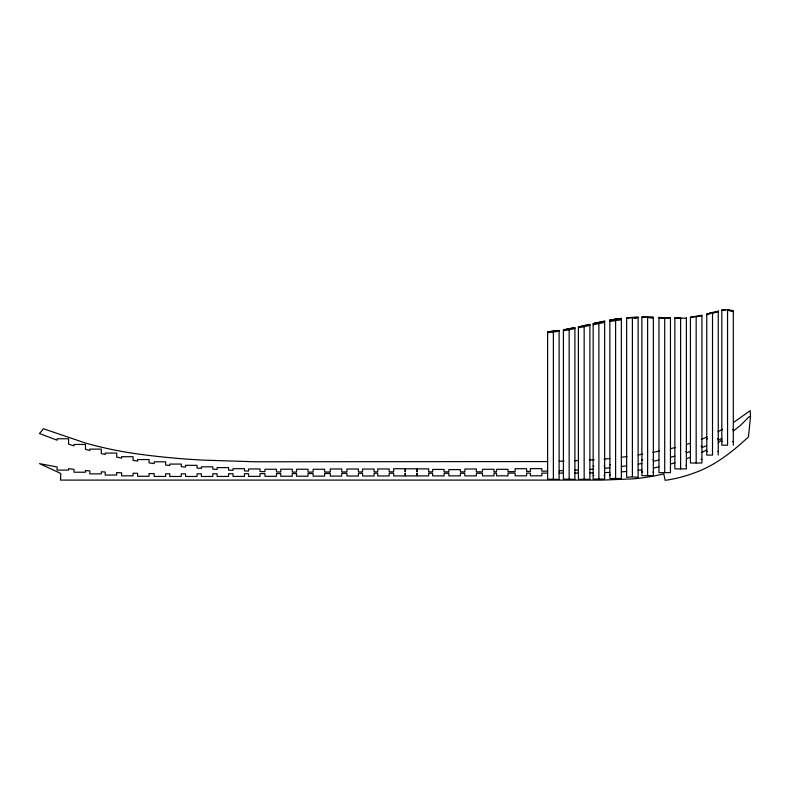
<?xml version="1.0" encoding="UTF-8"?>
<svg xmlns="http://www.w3.org/2000/svg" width="790" height="790" viewBox="0 0 790 790"><rect width="100%" height="100%" fill="white"/><g stroke="black" fill="none" stroke-linecap="round" stroke-linejoin="round"><path stroke-width="1.19" d="M733.762 422.324L750.224 410.672L750.5 416.804L748.466 436.88C732.606 451.663 714.802 465.843 694.084 472.973A131.95 131.95 0 0 1 665.15 480.32L663.768 473.911A221.872 221.872 0 0 1 633.304 478.849L602.434 480.093L60.553 480.093L60.8 473.487L39.5 463.621L57.097 466.989L57.097 470.109L68.582 470.109L68.582 468.677L73.974 469.349L73.984 472.223L85.468 472.223L85.478 470.544L89.833 470.929L89.833 473.872L101.317 473.872L101.317 471.768L105.198 472.005L105.198 475.047L116.693 475.047L116.693 472.598L121.601 472.805L121.601 475.837L133.095 475.837L133.095 473.21L137.578 473.329L137.578 476.261L149.063 476.261L149.063 473.575L154.169 473.654L154.169 476.429L165.653 476.429L165.653 473.773L169.781 473.803L169.781 476.469L181.266 476.469L181.266 473.842L185.561 473.842L185.561 476.469L197.056 476.469L197.056 473.822L201.361 473.812L201.361 476.469L212.856 476.469L212.856 473.773L217.092 473.753L217.092 476.439L228.587 476.439L228.587 473.714L233.011 473.704L233.011 476.4L244.495 476.4L244.495 473.664L248.544 473.644L248.544 476.36L260.038 476.36L260.038 473.615L264.956 473.595L264.956 476.311L276.441 476.311L276.441 473.556L280.756 473.546L280.756 476.261L292.241 476.261L292.241 473.536L296.536 473.546L296.536 476.202L308.031 476.202L308.031 473.546L313.126 473.526L313.126 476.143L324.621 476.143L324.621 473.457L330.26 473.427L330.26 476.084L341.754 476.084L341.754 473.378L346.909 473.358L346.909 476.024L358.403 476.024L358.403 473.338L362.58 473.329L362.58 475.985L374.075 475.985L374.075 473.299L377.709 473.289L377.709 475.955L389.194 475.955L389.194 473.269L393.677 473.259L393.677 475.926L405.171 475.926L405.171 473.259L405.428 475.916L416.923 475.916L416.923 473.259L417.179 475.896L428.664 475.896L428.664 473.269L432.604 473.269L432.604 475.886L444.099 475.886L444.099 473.289L448.888 473.289L448.888 475.866L460.382 475.866L460.382 473.299L464.668 473.289L464.866 475.866L476.36 475.866L476.36 473.279L482.493 473.269L482.493 475.857L493.977 475.857L493.977 473.22L496.505 473.21L496.505 475.837L508 475.837L508 473.131L515.12 473.131L515.12 475.827L526.614 475.827L526.614 473.131L530.367 473.131L530.367 475.807L541.851 475.807L541.851 473.141L547.618 473.141M721.813 439.902L718.258 442.775M733.308 431.054L740.447 425.415L749.068 416.804L750.5 416.804M721.813 438.42L718.258 440.346M718.08 431.686L722.583 429.237M706.764 450.004L701.905 452.344M706.981 437.008L701.323 439.378M706.764 445.649L701.905 447.545M690.42 457.262L686.362 458.842M690.42 451.515L686.362 452.798M686.895 444.336L690.381 443.229M674.877 462.802L670.453 464.095M712.511 313.265L715.957 312.208M706.764 314.074L712.511 312.386L712.511 455.099L706.764 455.099L706.764 313.986L718.248 311.142M706.764 314.766L710.21 313.758M674.877 456.126L670.453 457.301M589.893 325.391L578.408 327.86M670.345 448.681L675.104 447.555M578.408 327.001L589.893 324.413L589.893 479.303L578.408 479.303L578.408 326.951L589.893 324.404M658.959 460.066L653.37 461.271M690.42 317.343L701.915 315.171L701.915 462.999L690.42 462.999L690.42 317.244L701.915 315.98M593.162 324.739L604.646 322.36M604.646 321.165L593.162 323.663L593.162 479.105L604.646 479.105L604.646 321.155L593.162 323.663L598.899 322.409L598.899 479.105M563.408 330.842L574.903 328.531M659.581 450.991L657.181 451.495A469.695 469.695 0 0 1 652.718 452.374M658.959 466.92L653.37 468.036M634.686 317.985L636.977 317.58M563.408 329.874L574.903 327.741L574.903 479.362L563.408 479.105L563.408 329.805L574.903 327.741L569.156 328.808L569.156 479.362M712.511 312.741L718.248 311.724M641.885 463.463L638.132 464.105M609.87 320.157L621.355 318.38L621.355 478.513L609.87 478.513L609.87 320.147L621.355 318.449L609.87 320.207L615.617 319.259L615.617 478.513M559.113 331.237L547.618 332.699M609.87 321.421L621.355 319.782M626.638 465.843L621.355 466.525M641.885 469.862L638.132 470.336M553.365 331.257L559.113 330.526L547.618 331.82L547.618 479.184L559.113 479.392L559.113 330.467M547.618 331.78L553.365 331.198L553.365 479.155M609.87 467.799L604.656 468.292M632.385 476.834L626.638 477.338L626.638 317.797L632.385 317.363L632.385 476.834L638.132 477.338L638.132 317.126M626.638 471.472L621.355 471.857M589.34 460.017L594.238 459.681M604.034 459L607.707 458.743A469.695 469.695 0 0 0 609.969 458.526M593.162 469.191L589.903 469.408M578.408 470.04L574.903 470.208M638.132 317.195L626.638 317.876L636.977 317.254M733.308 445.185L733.308 310.697L727.56 309.68L727.56 445.185L721.823 445.185L721.823 310.036L727.56 309.779L733.308 311.635M574.636 460.679L578.31 460.511M609.87 472.44L604.656 472.618M559.34 461.251L563.991 461.093M563.418 470.643L559.103 470.781M547.618 471.077L541.851 471.205L541.851 468.658L530.367 468.658L530.367 471.413L526.614 471.472L526.614 468.717L515.12 468.717L515.12 471.62L508 471.689L508 469.329L496.505 469.329L496.505 471.768L493.977 471.788L493.977 469.29L482.493 469.29L482.493 471.828L476.36 471.847L476.36 469.003L464.866 469.003L464.866 471.857L460.382 471.857L460.382 469.606L448.888 469.606L448.888 471.857L444.099 471.847L444.099 469.438L432.604 469.438L432.604 471.837L428.664 471.837L428.664 468.885L417.179 468.885L416.923 471.828L416.923 468.816L405.428 468.816L405.171 471.818L405.171 468.727L393.677 468.727L393.677 471.818L389.194 471.818L389.194 468.964L377.709 468.964L377.709 471.837L374.075 471.837L374.075 469.062L362.58 469.062L362.58 471.867L358.403 471.877L358.403 469.003L346.909 469.003L346.909 471.916L341.754 471.936L341.754 468.974L330.26 468.974L330.26 471.995L324.621 472.025L324.621 469.25L313.126 469.25L313.126 472.084L308.031 472.104L308.031 469.23L296.536 469.23L296.536 472.114L292.3 472.094L292.241 469.201L280.756 469.201L280.756 471.995L276.441 471.926L276.441 469.25L264.956 469.25L264.956 471.67L260.038 471.521L260.038 468.964L248.544 468.964L248.544 471.097L244.495 470.919L244.495 468.697L233.011 468.697L233.011 470.366L228.587 470.129L228.587 467.621L217.092 467.621L217.092 469.448L212.856 469.181L212.856 466.831L201.361 466.831L201.361 468.381L200.374 468.312L197.056 468.055L197.056 465.33L185.561 465.33L185.561 467.097L181.266 466.702L181.266 464.076L169.781 464.076L169.781 465.517L165.653 465.053L165.653 461.804L154.169 461.804L154.169 463.602L149.063 462.881L149.063 459.563L137.578 459.563L137.578 461.093L134.3 460.531L133.095 460.313L133.095 456.709L121.601 456.709L121.601 458.141L116.693 457.124L116.693 453.085L105.198 453.085L105.198 454.526L101.317 453.579L101.317 449.135L89.833 449.135L89.833 450.567L85.478 449.342L85.478 444.454L73.984 444.454L73.984 445.886L68.582 444.148L68.582 438.766L57.097 438.766L57.097 440.208L39.5 433.503L43.46 428.773L86.07 443.229A395.681 395.681 0 0 0 140.403 454.339A781.764 781.764 0 0 0 203.198 460.116L254.953 461.775L547.727 461.567M593.162 472.864L589.903 472.914M648.778 317.649L653.37 317.6M578.408 473.032L574.903 473.062M563.418 473.111L559.103 473.131M721.853 429.632L722.495 429.632M732.547 429.632L733.308 429.632M706.764 438.924L707.406 438.924M717.468 438.924L718.258 438.924M721.813 441.6L722.495 441.6M732.547 441.6L733.308 441.6M700.947 446.123L701.905 446.123M685.868 451.367L686.362 451.367M706.764 451.505L707.406 451.505M717.468 451.505L718.258 451.505M700.947 459.405L701.905 459.405M641.885 459.839L642.774 459.839M652.826 459.839L653.37 459.839M609.87 464.767L610.453 464.767M685.868 465.3L686.362 465.3M593.162 466.06L593.932 466.06M603.995 466.06L604.656 466.06M641.885 472.065L642.774 472.065M652.826 472.065L653.37 472.065M609.87 474.918L610.453 474.918M593.162 475.511L593.932 475.511M603.995 475.511L604.656 475.511M641.885 317.116L653.37 317.274L653.37 475.649L641.885 475.649L641.885 317.067L653.37 317.294M686.362 318.251L674.867 317.995M721.823 310.036L725.269 310.085M632.385 317.896L636.977 317.965M658.959 317.787L664.706 317.906L658.959 317.55M658.959 317.491L670.453 317.856L670.453 472.677L658.959 472.677L658.959 317.462L670.453 318.084M680.615 318.123L674.867 317.896L674.867 468.885L686.362 468.885L686.362 317.669M649.923 317.689L653.37 317.995M728.716 310.529L733.308 311.072M718.248 310.974L718.248 455.099M696.168 316.435L696.168 462.999M680.615 318.015L680.615 468.885M664.706 317.669L664.706 472.677M647.622 317.096L647.622 475.649M584.156 325.697L584.156 479.086M642.645 454.191A469.695 469.695 0 0 1 638.162 454.922M626.914 456.571A469.695 469.695 0 0 1 621.276 457.291M680.615 318.321L674.867 318.35L680.615 318.311"/></g></svg>
